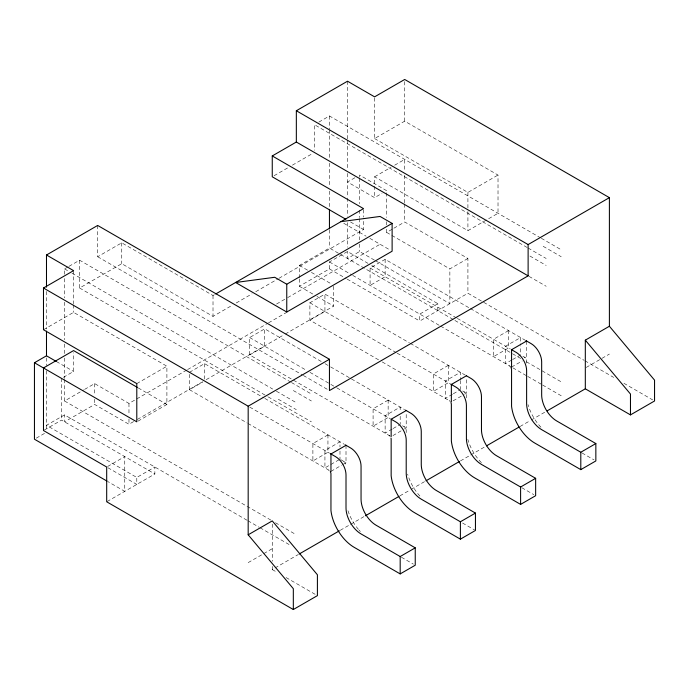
<?xml version="1.0" encoding="UTF-8"?>
<svg xmlns="http://www.w3.org/2000/svg" width="689" height="689" viewBox="0 0 689 689"><rect width="100%" height="100%" fill="white"/><g stroke="black" fill="none" stroke-linecap="round" stroke-linejoin="round"><path stroke-width="0.52" stroke-dasharray="3.44 2.58" d="M64.551 274.265L64.551 268.899L68.09 266.858M68.978 266.342L79.605 260.209L290.543 381.99M318.826 122.099L329.445 115.959L540.383 237.748M97.666 225.449L97.666 256.73L121.746 242.829L213.013 295.521L214.822 294.479M79.605 260.209L79.605 288.019L121.746 263.689L213.013 316.38L232.529 305.115M274.084 175.729L288.743 167.272M292.412 165.153L312.565 153.518M43.485 329.73L73.585 312.35L166.902 366.221L166.902 404.46L137.705 421.315M374.601 97.916L374.601 138.558L404.701 121.178L498.018 175.049L498.018 213.289L467.917 230.669L374.601 176.789L374.601 185.134M354.921 177.728L347.514 182.008L374.601 197.648L382.007 193.368M374.601 176.789L391.025 167.315M394.668 165.205L404.701 159.409L404.701 171.079M63.397 377.322L73.585 371.44L73.585 352.665M64.551 379.51L64.551 400.981L83.705 389.922M84.618 389.397L94.651 383.601L128.972 403.418L186.659 370.114M299.345 277.943L299.345 265.429L329.445 248.049L453.965 319.937M236.241 302.971L252.036 293.85M255.748 291.705L278.046 278.83M278.976 278.296L363.525 229.48L363.525 218.017M247.006 520.229L64.551 414.89L46.49 425.311L136.792 477.451L154.861 467.021L154.861 473.98L106.692 501.781M299.345 278.985L299.345 286.279L329.445 268.899L329.445 261.949L347.514 251.519L367.995 263.344M44.38 430.005L61.545 420.101L154.861 473.98M386.641 229.196L386.641 232.408L392.963 228.757M393.867 228.231L404.701 221.979L467.917 258.47L467.917 293.23L583.979 360.244M36.302 438.152L44.639 433.338M133.623 421.582L128.972 424.269L94.651 404.46L64.551 421.84L64.551 414.89M374.446 260.123L359.555 251.519L347.514 258.478L347.514 251.519M136.792 383.601L166.902 366.221M374.601 138.558L467.917 192.429L498.018 175.049M276.573 304.013L286.736 298.148M287.666 297.614L380.078 244.259M187.589 369.571L267.599 323.374M268.538 322.84L286.211 312.634M189.475 372.31L204.53 363.62L263.913 397.906M390.258 436.085L249.676 354.93L249.676 337.55L264.731 328.86L321.332 361.536M378.554 359.813L309.886 320.17L309.886 302.79L324.932 294.1L409.378 342.855M385.134 259.34L385.134 276.72L370.088 285.41L370.088 268.03L385.134 259.34L469.579 308.095M137.344 419.437L202.471 381.835M206.192 379.682L284.35 334.561M285.28 334.027L333.665 306.097L333.665 285.237M189.475 374.351L189.475 389.69L202.755 382.016M249.676 354.93L264.731 346.24L264.731 328.86M309.886 320.17L324.932 311.48L324.932 294.1M107.596 466.505L124.752 456.6L124.752 491.352L108.001 481.68M386.641 232.408L449.857 268.899L467.917 258.47M437.816 310.61L437.816 303.66L419.756 314.089L419.756 321.04L467.917 293.23M339.1 459.718L324.932 467.891L324.932 450.511L339.987 441.821L339.987 446.937M392.222 429.049L385.134 433.131L385.134 415.751L400.188 407.061L400.188 412.177M393.109 428.532L399.301 424.958M452.423 394.289L445.344 398.38L445.344 381L460.39 372.31L460.39 379.467M453.31 393.772L459.511 390.198M511.746 360.037L505.545 363.62L505.545 346.24L520.6 337.55L520.6 344.707M512.625 359.529L520.6 354.93L520.6 345.723M330.953 471.371L341.58 465.239M342.467 464.722L346.007 462.681L346.007 445.301M392.928 435.586L403.556 429.454M404.434 428.946L406.209 427.921L406.209 412.582M453.129 400.826L463.757 394.694M464.644 394.186L466.41 393.161L466.41 377.83M511.565 367.091L522.193 360.958M248.178 562.612L272.258 548.702M586.244 367.426L601.058 358.874M601.988 358.34L609.395 354.06M272.258 566.436L272.258 569.562L274.119 568.485M275.049 567.951L298.346 554.499M340.271 530.297L349.59 524.915M350.52 524.372L364.498 516.311M399.904 495.865L410.153 489.948M411.083 489.414L425.061 481.344M460.467 460.898L469.777 455.524M470.716 454.981L484.686 446.911M520.092 426.474L530.341 420.557M531.279 420.014L545.249 411.953M541.313 238.282L561.234 249.78M543.173 246.309L561.234 256.73M527.188 247.506L314.399 124.649L314.399 150.323M528.119 248.049L546.179 258.47M529.927 256.041L546.179 265.42M386.641 190.698L359.555 175.049L359.555 177.176M529.023 276.375L546.179 286.279M350.486 221.953L363.525 229.48M584.909 360.778L613.692 377.4M623.907 383.291L652.69 399.913M343.742 223.279L366.109 236.189M369.829 238.342L390.267 250.141M470.509 308.629L524.984 340.082M375.376 260.657L449.857 303.66L449.857 268.899M371.716 265.498L437.816 303.66M370.088 268.03L456.592 317.974M457.315 318.396L510.36 349.022M522.882 356.247L526.62 358.401L526.62 341.021M454.895 320.471L511.582 353.199M512.504 353.733L520.875 358.564M526.448 361.785L561.234 381.87M329.445 261.949L351.795 274.851M352.725 275.385L439.685 325.596M440.615 326.13L511.901 367.289M512.831 367.823L526.792 375.884M527.722 376.427L541.692 384.488M542.622 385.022L561.234 395.77M329.445 268.899L346.205 278.58M347.135 279.114L419.756 321.04M299.345 265.429L307.69 270.243M311.402 272.388L331.805 284.169M410.308 343.389L465.506 375.264M299.345 286.279L313.262 294.315M316.966 296.451L333.665 306.097M582.05 452.974L594.013 459.882M309.886 302.79L396.184 352.613M397.114 353.147L449.728 383.532M462.672 391.007L466.41 393.161M382.266 361.958L450.46 401.334M325.044 363.68L329.686 366.359M330.617 366.901L404.581 409.602M521.849 487.734L533.803 494.642M249.676 337.55L306.484 370.346M309.998 372.37L336.18 387.494M336.904 387.907L390.405 418.8M402.471 425.759L406.209 427.921M97.666 256.73L302.454 374.971M303.384 375.505L328.515 390.017M291.464 382.533L311.385 394.03M293.325 390.551L311.385 400.981M64.551 268.899L68.271 271.044M71.983 273.188L272.698 389.07M276.418 391.223L296.339 402.721M278.278 399.241L296.339 409.671M79.605 288.019L267.306 396.39M268.236 396.924L311.385 421.84M264.843 398.44L344.371 444.362M462.56 523.02L474.523 529.927M249.788 407.13L329.325 453.052M340.745 459.641L346.007 462.681M189.475 389.69L247.006 422.9M247.937 423.442L329.144 470.329M138.256 387.924L166.902 404.46M401.437 557.246L413.4 564.153M56.42 361.536L73.585 371.44M64.551 400.981L270.846 520.083M275.488 522.77L296.339 534.802M247.937 520.763L259.107 527.214M260.037 527.748L290.749 545.481M107.932 467.745L136.792 484.401L136.792 477.451M272.258 569.562L276.866 572.223M286.081 577.546L317.405 595.632M526.62 363.112L526.62 360.958A3.135 1.809 60 0 0 524.398 357.126M467.917 192.429L467.917 210.489M467.917 211.549L467.917 230.669M466.41 397.872L466.41 395.719A3.135 1.809 60 0 0 464.197 391.886M460.39 380.483L460.39 389.69M406.209 432.632L406.209 430.479A3.135 1.809 60 0 0 403.995 426.646M404.701 81.603L404.701 121.178M404.701 175.316L404.701 202.893M404.701 203.953L404.701 221.979M400.188 416.268L400.188 424.441M386.641 192.834L386.641 217.431M386.641 221.712L386.641 224.915M374.601 186.176L374.601 197.648M363.525 209.671L363.525 216.975M359.555 178.236L359.555 203.729M359.555 210.102L359.555 217.535M359.555 218.602L359.555 239.841M359.555 244.087L359.555 251.519M347.514 81.207L347.514 139.109M347.514 140.186L347.514 169.132M347.514 173.43L347.514 196.976M347.514 198.044L347.514 216.225M347.514 222.642L347.514 247.248M339.987 451.028L339.987 459.201M329.445 115.959L329.445 128.852M329.445 129.92L329.445 158.918M329.445 163.215L329.445 186.84M329.445 191.129L329.445 208.311M329.445 229.79L329.445 248.049M272.258 524.105L272.258 561.216M213.013 295.521L213.013 316.38M204.53 363.62L204.53 379.975M128.972 403.418L128.972 414.89M128.972 419.058L128.972 424.269M121.746 242.829L121.746 263.689M94.651 383.601L94.651 395.073M94.651 399.25L94.651 404.46M73.585 270.639L73.585 303.789M73.585 304.865L73.585 312.35M64.551 278.563L64.551 297.898M64.551 302.187L64.551 339.772M64.551 344.069L64.551 353.733M64.551 358.03L64.551 378.433M61.545 378.39L61.545 420.101M46.49 291.456L46.49 328.989M46.49 357.935L46.49 365.42M46.49 370.768L46.49 429.29M540.96 427.232A33.15 19.137 60 0 1 528.024 404.607M509.352 365.816A3.135 1.809 60 0 1 509.92 366.229M481.404 462.655A33.15 19.137 60 0 1 467.822 439.367M449.15 400.576A3.135 1.809 60 0 1 449.995 401.256M419.902 496.054A33.15 19.137 60 0 1 407.621 474.127M388.94 435.327A3.135 1.809 60 0 1 390.052 436.309M343.794 461.397A3.135 1.809 60 0 1 346.007 465.239M360.347 531.503A33.15 19.137 60 0 1 359.064 530.099M358.435 529.376A33.15 19.137 60 0 1 347.411 508.887M328.739 470.087A3.135 1.809 60 0 1 329.032 470.277M327.947 434.871L312.892 443.561L312.892 460.941L327.947 452.251L327.947 434.871M388.148 400.111L373.093 408.801L373.093 426.181L388.148 417.491L388.148 400.111M448.35 365.351L433.303 374.041L433.303 391.421L448.35 382.731L448.35 365.351M508.56 330.599L493.505 339.289L493.505 356.669L508.56 347.979L508.56 330.599"/><path stroke-width="1.03" d="M46.49 287.167L46.49 254.999L97.666 225.449L329.445 359.27L329.445 390.551L528.119 275.85L528.119 244.569L296.339 110.748L296.339 142.029L528.119 275.85M296.339 110.748L347.514 81.207L374.601 96.848L404.701 79.468L609.395 197.648L609.395 326.25L654.55 380.13L654.55 400.981L630.469 414.89L585.314 388.82L547.118 410.877M107.071 481.146L34.45 439.22L34.45 362.75L136.792 421.84L136.792 383.601L43.485 329.73L43.485 288.019L73.585 270.639L46.49 254.999M345.826 219.266L272.258 176.789L272.258 155.938L296.339 142.029M34.45 362.75L46.49 355.8L56.42 361.536M215.726 293.962L363.525 208.629L272.258 155.938M286.762 284.23L392.119 223.4L392.119 251.209L286.762 312.031L235.595 282.49L274.722 277.279L286.762 284.23L286.762 312.031M43.485 288.019L248.178 406.191L329.445 359.27M528.119 244.569L609.395 197.648M346.007 445.301L330.953 453.991L330.953 471.371M406.209 410.541L391.154 419.231L391.154 436.611M466.41 375.781L451.364 384.471L451.364 401.851M526.62 341.021L511.565 349.711L511.565 367.091M293.325 609.532L293.325 588.682L248.178 534.802L272.258 520.901L317.405 574.772L317.405 595.632L293.325 609.532L106.692 501.781L106.692 467.021L43.485 430.53L43.485 367.96L73.585 350.58L137.335 387.39M585.314 388.82L585.314 340.159L609.395 326.25M299.276 553.965L339.341 530.831M365.428 515.768L398.974 496.407M425.991 480.801L459.529 461.441M486.555 445.835L519.161 427.008M330.203 453.551L335.465 456.592A14.9 8.604 60 0 1 346.007 474.842L346.007 507.862A21.281 12.29 60 0 0 361.053 533.932L400.188 556.531L415.243 547.841L415.243 565.221L400.188 573.903L354.18 547.342A33.15 19.137 60 0 1 330.953 510.506L330.953 473.929A3.135 1.809 60 0 0 330.307 471.741M391.283 419.3L395.675 421.84A14.9 8.604 60 0 1 406.209 440.09L406.209 473.11A21.281 12.29 60 0 0 421.263 499.172L460.39 521.771L475.444 513.081L475.444 530.461L460.39 539.151L414.382 512.59A33.15 19.137 60 0 1 391.154 475.746L391.154 439.169A3.135 1.809 60 0 0 390.99 438.092M450.606 384.04L455.877 387.08A14.9 8.604 60 0 1 466.41 405.33L466.41 438.35A21.281 12.29 60 0 0 481.465 464.42L520.6 487.011L535.646 478.321L535.646 495.701L520.6 504.391L474.592 477.83A33.15 19.137 60 0 1 451.364 440.994L451.364 404.409A3.135 1.809 60 0 0 450.907 402.591M511.694 349.788L516.078 352.32A14.9 8.604 60 0 1 526.62 370.57L526.62 403.59A21.281 12.29 60 0 0 541.666 429.66L580.801 452.251L595.847 443.561L595.847 460.941L580.801 469.631L534.793 443.07A33.15 19.137 60 0 1 511.565 406.234L511.565 369.648A3.135 1.809 60 0 0 510.919 367.47M340.952 221.66L380.078 216.449L392.119 223.4M525.862 340.59L531.133 343.63A14.9 8.604 60 0 1 541.666 361.88L541.666 394.9A21.281 12.29 60 0 0 556.721 420.97L595.847 443.561M466.539 375.858L470.931 378.39A14.9 8.604 60 0 1 481.465 396.64L481.465 429.66A21.281 12.29 60 0 0 496.511 455.73L535.646 478.321M405.459 410.11L410.722 413.15A14.9 8.604 60 0 1 421.263 431.4L421.263 464.42A21.281 12.29 60 0 0 436.309 490.49L475.444 513.081M345.249 444.861L350.52 447.91A14.9 8.604 60 0 1 361.053 466.152L361.053 499.172A21.281 12.29 60 0 0 376.108 525.242L415.243 547.841M585.314 340.159L630.469 394.03L630.469 414.89M580.801 452.251L580.801 469.631M520.6 487.011L520.6 504.391M460.39 521.771L460.39 539.151M400.188 556.531L400.188 573.903M329.445 209.387L329.445 228.714M248.178 406.191L248.178 534.802M46.49 331.133L46.49 355.8"/></g></svg>
